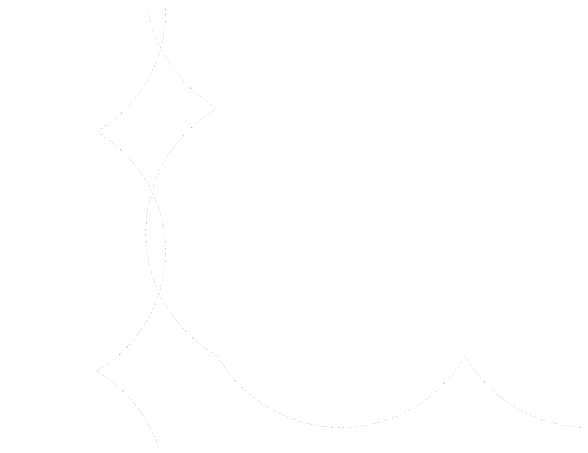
# Model space of a CAD drawing. Extents: x -1712635 to -854203, y -534641 to -21985.
# Drawn here: x -1059353 to -1008017, y -214174 to -175100 of the extents above; entities that cross this region are included whole.
import ezdxf

# ---------------------------------------------------------------- set-up
doc = ezdxf.new("R2010")
doc.units = 0
doc.header["$LTSCALE"] = 1000
doc.layers.add('S-X详图填充', color=252, linetype='CONTINUOUS')

msp = doc.modelspace()

# ---------------------------------------------------------------- linework, layer by layer
at = {"layer": 'S-X详图填充', "color": 2, "const_width": 5}
for points in [[(-1160294.71, -33890.52, -0.57735027), (-1138558.96, -33890.52, -0.57735027), (-1116823.21, -33890.52, -0.57735027), (-1095087.45, -33890.52, -0.57735027), (-1073351.7, -33890.52, -0.57735027), (-1051615.95, -33890.52, -0.57735027), (-1051615.95, -55626.27, -0.57735027), (-1051615.95, -77362.02, -0.57735027), (-1051615.95, -99097.77, -0.57735027), (-1051615.95, -120833.52, -0.57735027), (-1051615.95, -142569.27, -0.57735027), (-1051615.95, -164305.03, -0.57735027), (-1051615.95, -186040.78, -0.57735027), (-1051615.95, -207776.53, -0.57735027), (-1051615.95, -229512.28, -0.57735027), (-1051615.95, -251248.03, -0.57735027), (-1051615.95, -272983.78, -0.57735027)], [(-860699.26, -116422.9, -0.57735027), (-860699.26, -138917.43, -0.57735027), (-860699.26, -161411.95, -0.57735027), (-860699.26, -183906.48, -0.57735027), (-860699.26, -206401.01, -0.57735027), (-883193.78, -206401.01, -0.57735027), (-905688.31, -206401.01, -0.57735027), (-928182.84, -206401.01, -0.57735027), (-950677.37, -206401.01, -0.57735027), (-973171.89, -206401.01, -0.57735027), (-995666.42, -206401.01, -0.57735027), (-1018160.95, -206401.01, -0.57735027), (-1040655.48, -206401.01, -0.57735027), (-1040655.48, -183906.48, -0.57735027), (-1040655.48, -161411.95, -0.57735027), (-1040655.48, -138917.43, -0.57735027), (-1040655.48, -116422.9, -0.57735027)]]:
    msp.add_lwpolyline(points, format="xyb", dxfattribs=at)

doc.saveas('drawing.dxf')
